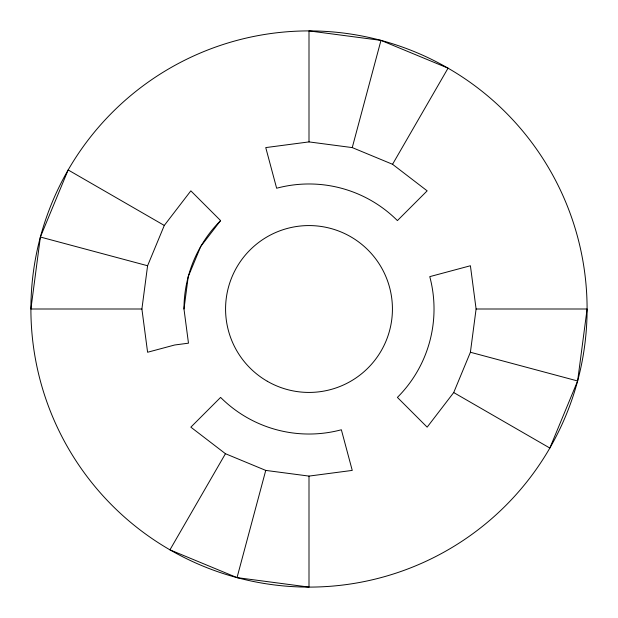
<?xml version="1.0" encoding="UTF-8"?>
<svg xmlns="http://www.w3.org/2000/svg" width="618" height="618" viewBox="0 0 618 618"><rect width="100%" height="100%" fill="white"/><g stroke="black" fill="none" stroke-linecap="round" stroke-linejoin="round"><path stroke-width="0.93" d="M164.288 225.446L68.158 169.95L40.379 237.026L30.9 309L141.901 309L147.594 265.748L164.288 225.446L190.846 190.846L220.595 220.595A125.021 125.021 0 0 0 183.979 309L188.475 343.175L174.685 344.991L147.594 352.252L141.901 309M183.979 309L188.235 276.64L200.726 246.489L220.595 220.595M470.406 352.252L476.099 309L470.406 265.748L429.765 276.64A125.021 125.021 0 0 1 397.405 397.405L427.154 427.154L453.712 392.554L470.406 352.252L577.621 380.974L587.1 309L476.099 309M225.446 453.712L169.95 549.842L237.026 577.621L265.748 470.406L309 476.099L352.252 470.406L341.36 429.765A125.021 125.021 0 0 1 220.595 397.405L190.846 427.154L225.446 453.712L265.748 470.406M352.252 147.594L380.974 40.379L309 30.9L309 141.901L265.748 147.594L276.64 188.235A125.021 125.021 0 0 1 397.405 220.595L427.154 190.846L392.554 164.288L352.252 147.594L309 141.901M577.621 380.974A278.1 278.1 0 0 1 112.352 505.648A278.1 278.1 0 0 1 237.026 40.379A278.1 278.1 0 0 1 577.621 380.974L549.842 448.05L453.712 392.554M392.554 164.288L448.05 68.158L380.974 40.379M237.026 577.621L309 587.1L309 476.099M40.379 237.026L147.594 265.748M267.285 381.252A83.43 83.43 0 0 0 392.43 309A83.43 83.43 0 0 0 267.285 236.748A83.43 83.43 0 0 0 267.285 381.252"/></g></svg>
